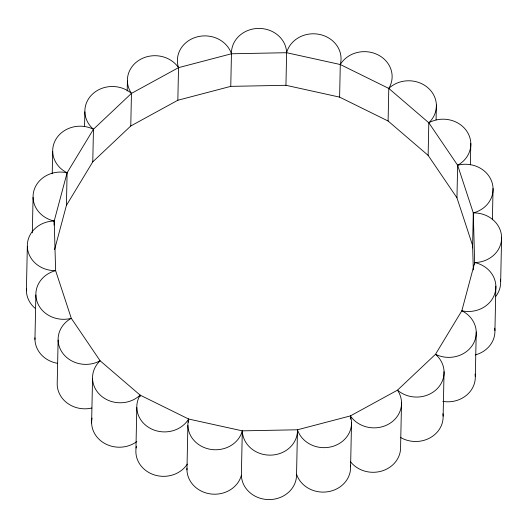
<?xml version="1.0" encoding="UTF-8"?>
<svg xmlns="http://www.w3.org/2000/svg" width="528" height="528" viewBox="0 0 528 528"><rect width="100%" height="100%" fill="white"/><g stroke="black" fill="none" stroke-linecap="round" stroke-linejoin="round"><path stroke-width="0.79" d="M26.4 290.796L27.331 246.358A27.595 24.823 1.2 0 1 54.206 221.008L67.102 172.781L93.456 129.254L131.459 93.397L178.523 67.657L231.449 53.777L286.625 52.708L340.289 64.528L388.786 88.427L428.815 122.78L457.637 165.238L473.299 212.916L474.692 264.185M32.327 232.808L33.066 197.426M34.947 339.458L35.878 295.02M52.226 173.771L52.688 151.549M54.12 225.08L54.206 221.008A27.595 24.823 1.2 0 1 33.818 190.984A27.595 24.823 1.2 0 1 67.102 172.781A27.595 24.823 1.2 0 1 56.027 139.069A27.595 24.823 1.2 0 1 93.456 129.254A27.595 24.823 1.2 0 1 92.44 94.149A27.595 24.823 1.2 0 1 131.459 93.397A27.595 24.823 1.2 0 1 140.58 59.294A27.595 24.823 1.2 0 1 178.523 67.657A27.595 24.823 1.2 0 1 197.155 36.874A27.595 24.823 1.2 0 1 231.449 53.777L230.769 86.368L177.844 100.241L130.772 125.987L92.77 161.845L66.422 205.366L54.575 249.638M58.12 340.085L57.189 384.523A27.595 24.823 1.2 0 0 91.839 408.019M66.422 205.366L67.102 172.781M84.559 126.674L84.869 111.857M92.77 161.845L93.456 129.254M91.615 422.928L92.545 378.49M127.195 90.935L127.406 81.061M130.772 125.987L131.459 93.397M136.805 407.616L135.874 452.054A27.595 24.823 1.2 0 0 156.625 475.543A27.595 24.823 1.2 0 0 187.321 464.092M140.111 396.759L140.144 395.135L100.122 360.782L71.293 318.325L55.631 270.646L54.206 221.008M177.844 100.241L178.523 67.657M186.958 469.913L187.889 425.476M188.575 422.288L188.641 419.034L140.144 395.135A27.595 24.823 1.2 0 1 101.132 395.888A27.595 24.823 1.2 0 1 100.122 360.782A27.595 24.823 1.2 0 1 62.172 352.427A27.595 24.823 1.2 0 1 71.293 318.325A27.595 24.823 1.2 0 1 37 301.422A27.595 24.823 1.2 0 1 55.631 270.646A27.595 24.823 1.2 0 1 27.331 246.358M473.319 269.914L472.613 245.5L456.958 197.828L428.129 155.364L388.106 121.018L339.61 97.119L285.945 85.298L286.625 52.708A27.595 24.823 1.2 0 1 319.909 34.505A27.595 24.823 1.2 0 1 340.289 64.528A27.595 24.823 1.2 0 1 377.711 54.714A27.595 24.823 1.2 0 1 388.786 88.427A27.595 24.823 1.2 0 1 427.799 87.674A27.595 24.823 1.2 0 1 428.815 122.78A27.595 24.823 1.2 0 1 466.759 131.135A27.595 24.823 1.2 0 1 457.637 165.238A27.595 24.823 1.2 0 1 491.931 182.134A27.595 24.823 1.2 0 1 473.299 212.916A27.595 24.823 1.2 0 1 501.6 237.204A27.595 24.823 1.2 0 1 474.725 262.555L461.828 310.781L435.475 354.308L397.472 390.166L350.407 415.906L297.482 429.785L296.551 474.223A27.595 24.823 1.2 0 1 269.676 499.58A27.595 24.823 1.2 0 1 241.375 475.292L242.306 430.848L188.641 419.034A27.595 24.823 1.2 0 1 151.219 428.842A27.595 24.823 1.2 0 1 140.144 395.135M339.61 97.119L340.289 64.528M350.335 419.166L350.407 415.906A27.595 24.823 1.2 0 0 388.351 424.268A27.595 24.823 1.2 0 0 397.472 390.166A27.595 24.823 1.2 0 0 436.491 389.413A27.595 24.823 1.2 0 0 435.475 354.308A27.595 24.823 1.2 0 0 472.903 344.494A27.595 24.823 1.2 0 0 461.828 310.781A27.595 24.823 1.2 0 0 495.112 292.578A27.595 24.823 1.2 0 0 474.725 262.555M350.599 466.752L351.529 422.314M388.106 121.018L388.786 88.427M401.524 402.501L400.594 446.939A27.595 24.823 1.2 0 1 381.599 471.101A27.595 24.823 1.2 0 1 350.348 461.551M428.129 155.364L428.815 122.78M436.075 119.882L436.385 105.072M443.131 416.143L444.061 371.705M456.958 197.828L457.637 165.238M470.362 164.875L470.811 143.477M472.567 247.87L473.299 212.916M475.312 376.451L476.243 332.013M492.4 219.813L493.053 188.542M494.934 330.574L495.865 286.136M500.669 281.642L501.6 237.204M230.769 86.368L285.945 85.298M188.641 419.034A27.595 24.823 1.2 0 0 209.022 449.051A27.595 24.823 1.2 0 0 242.306 430.848L297.482 429.785A27.595 24.823 1.2 0 0 331.775 446.681A27.595 24.823 1.2 0 0 350.407 415.906M136.871 441.533A27.595 24.823 1.2 0 1 105.409 443.843A27.595 24.823 1.2 0 1 92.004 418.07M136.125 448.001A27.595 24.823 1.2 0 1 136.435 446.398M241.375 475.292A27.595 24.823 1.2 0 1 210.758 493.957A27.595 24.823 1.2 0 1 186.965 468.296M350.493 465.135A27.595 24.823 1.2 0 1 328.205 491.687A27.595 24.823 1.2 0 1 296.551 474.223M442.933 413.714A27.595 24.823 1.2 0 1 430.089 437.831A27.595 24.823 1.2 0 1 400.31 437.316M475.108 374.029A27.595 24.823 1.2 0 1 442.834 401.399M494.729 328.152A27.595 24.823 1.2 0 1 475.18 354.948M500.465 279.213A27.595 24.823 1.2 0 1 495.64 296.564M34.987 308.194A27.595 24.823 1.2 0 1 26.459 288.367M57.644 363.343A27.595 24.823 1.2 0 1 34.96 337.841M297.482 429.785A27.595 24.823 1.2 0 1 270.607 455.136A27.595 24.823 1.2 0 1 242.306 430.848M231.449 53.777A27.595 24.823 1.2 0 1 258.324 28.42A27.595 24.823 1.2 0 1 286.625 52.708"/></g></svg>
